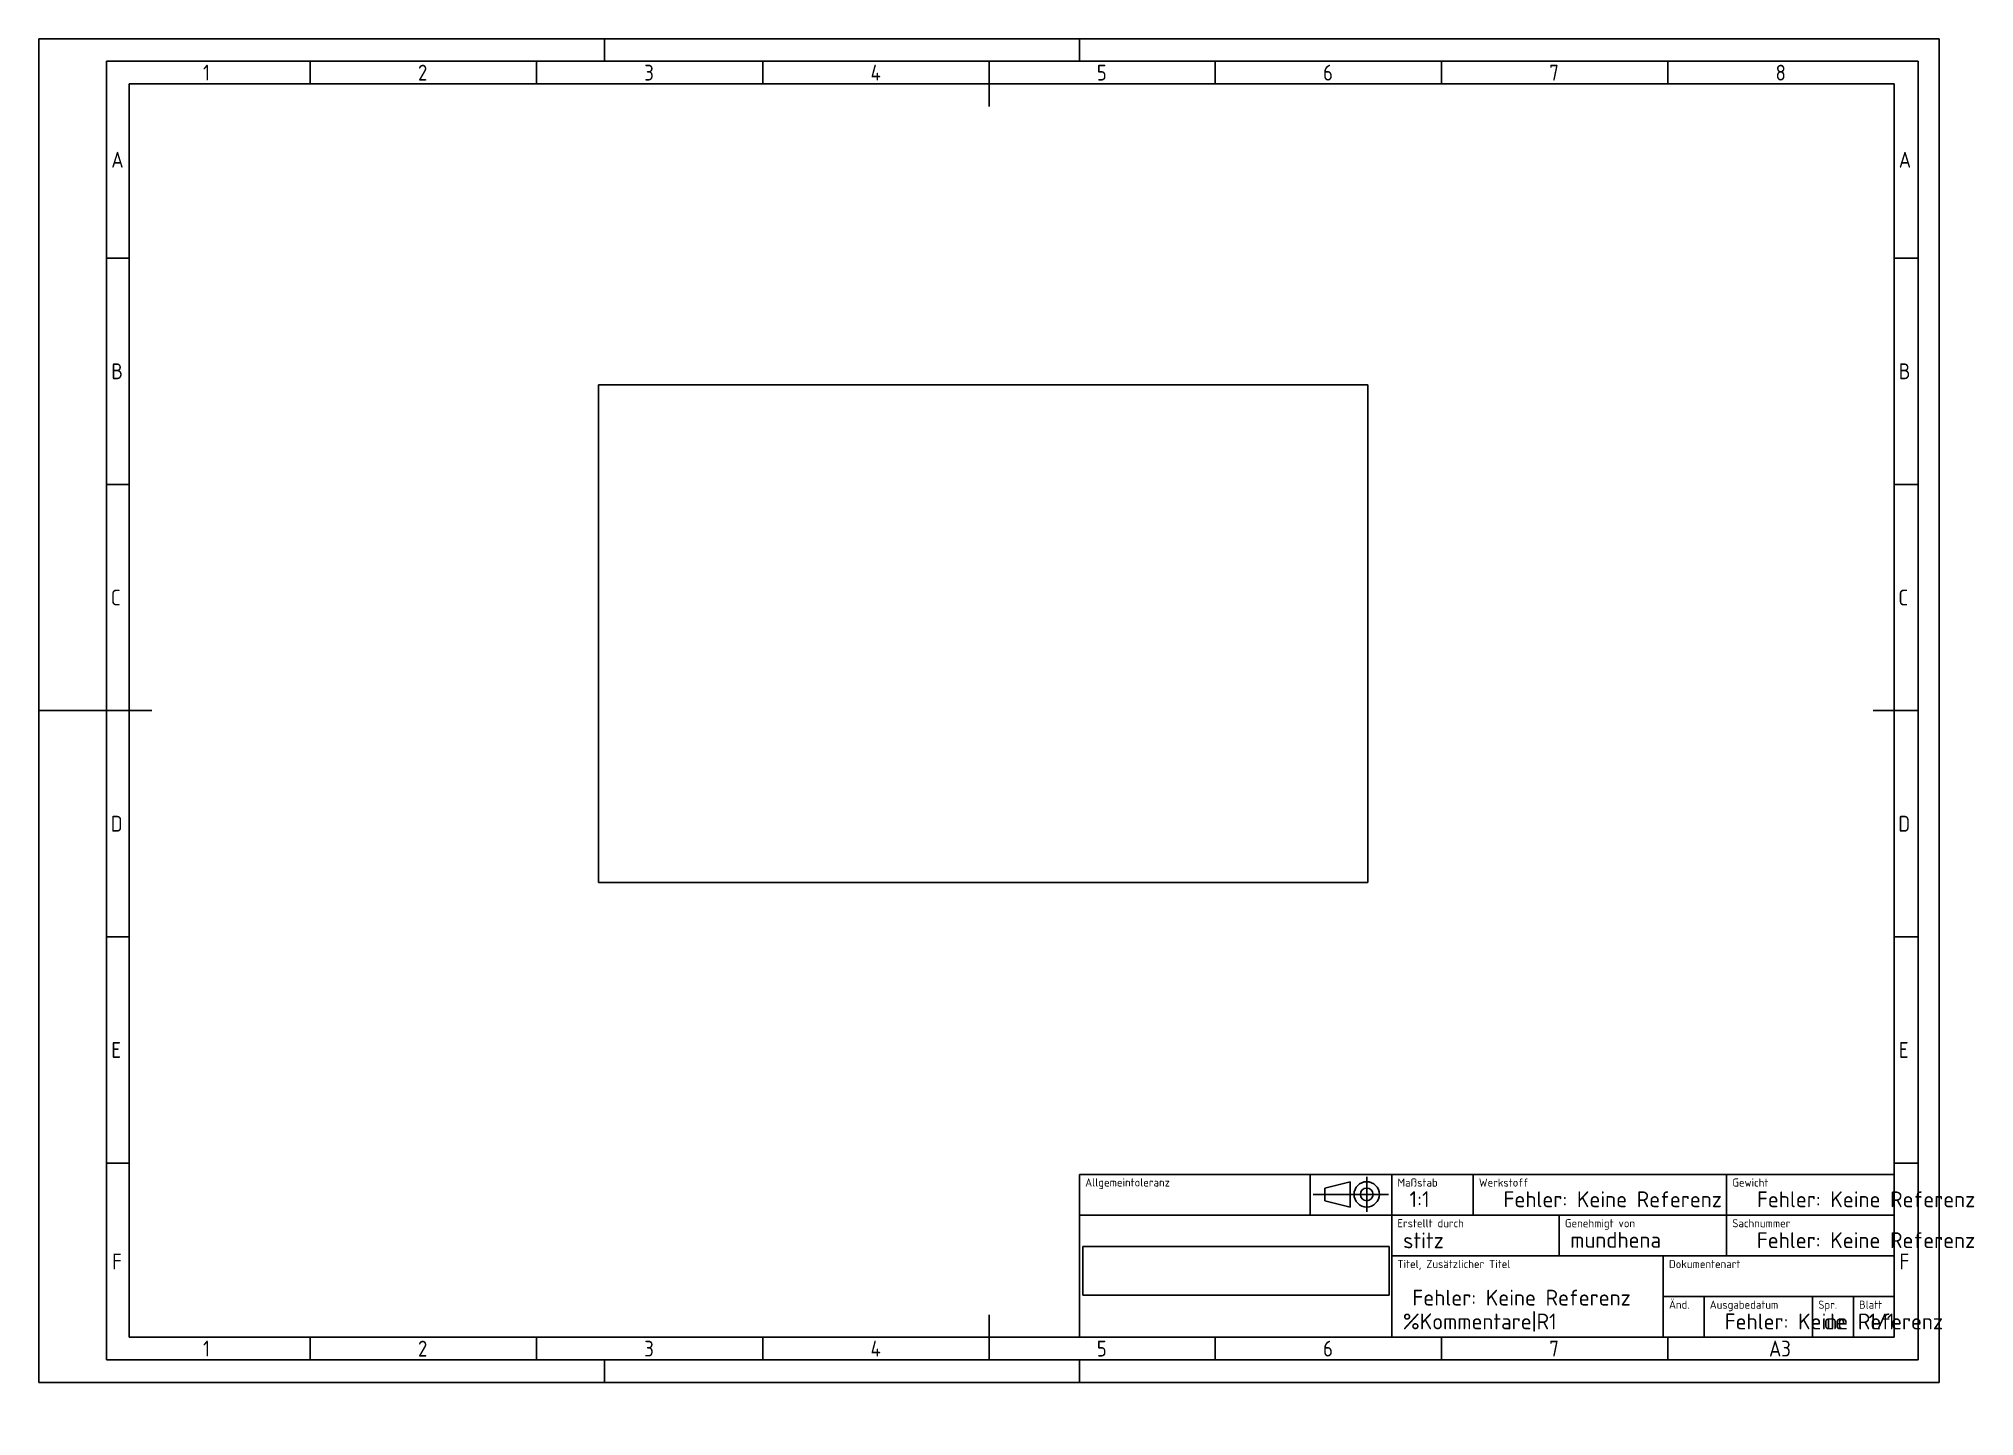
# Model space of a CAD drawing. Header units: millimetres. Extents: x 0 to 428, y -7 to 297.
import ezdxf
from ezdxf.entities.mleader import LeaderData, LeaderLine
from ezdxf.lldxf.tags import DXFTag
from ezdxf.math import Vec2, Vec3

# ---------------------------------------------------------------- set-up
doc = ezdxf.new("R2010")
doc.units = ezdxf.units.MM
for name, color, linetype in [('Default', 7, 'Continuous'), ('DIN-Vorlage', 7, 'Continuous'), ('Standard', 7, 'Continuous')]:
    doc.layers.add(name, color=color, linetype=linetype)
doc.styles.add('SEACAD_Solid_Edge_ISO', font='seiso.ttf', dxfattribs={"width": 0.9})
tags = doc.linetypes.add('CENTER2', pattern=[28.575, 19.05, -3.175, 3.175, -3.175]).pattern_tags.tags
tags[10:11] = [DXFTag(74, 4), DXFTag(75, 0), DXFTag(340, '0'), DXFTag(46, 0.0), DXFTag(50, 0.0), DXFTag(44, 0.0), DXFTag(45, 0.0)]
tags[8:9] = [DXFTag(74, 4), DXFTag(75, 0), DXFTag(340, '0'), DXFTag(46, 0.0), DXFTag(50, 0.0), DXFTag(44, 0.0), DXFTag(45, 0.0)]
tags[6:7] = [DXFTag(74, 4), DXFTag(75, 0), DXFTag(340, '0'), DXFTag(46, 0.0), DXFTag(50, 0.0), DXFTag(44, 0.0), DXFTag(45, 0.0)]
tags[4:5] = [DXFTag(74, 4), DXFTag(75, 0), DXFTag(340, '0'), DXFTag(46, 0.0), DXFTag(50, 0.0), DXFTag(44, 0.0), DXFTag(45, 0.0)]
picture_1 = doc.add_image_def('image1.jpg', size_in_pixel=(678, 107))

# ---------------------------------------------------------------- blocks, each defined once
blk = doc.blocks.new('Rahmen_A3-quer')
at = {"layer": 'DIN-Vorlage', "color": 7, "linetype": 'Continuous'}
for p, q in [((0, 0), (0, 297)), ((0, 297), (420, 297)), ((125, 297), (125, 292)), ((230, 297), (230, 292)), ((420, 297), (420, 0)), ((15, 5), (15, 292)), ((15, 292), (415.36, 292)), ((60, 292), (60, 287)), ((110, 292), (110, 287)), ((160, 292), (160, 287)), ((210, 292), (210, 282)), ((210, 292), (210, 287)), ((260, 292), (260, 287)), ((310, 292), (310, 287)), ((360, 292), (360, 287)), ((415.36, 292), (415.36, 5)), ((20, 10), (20, 287)), ((20, 287), (410, 287)), ((410, 287), (410, 10)), ((15, 248.5), (20, 248.5)), ((415.36, 248.5), (410, 248.5)), ((15, 198.5), (20, 198.5)), ((415.36, 198.5), (410, 198.5)), ((0, 148.5), (15, 148.5)), ((15, 148.5), (25, 148.5)), ((15, 148.5), (20, 148.5)), ((415.36, 148.5), (405.36, 148.5)), ((415.36, 148.5), (410, 148.5)), ((420, 148.5), (419.82, 148.5)), ((15, 98.5), (20, 98.5)), ((415.36, 98.5), (410, 98.5)), ((15, 48.5), (20, 48.5)), ((415.36, 48.5), (410, 48.5)), ((210, 5), (210, 15)), ((410, 10), (20, 10)), ((60, 5), (60, 10)), ((110, 5), (110, 10)), ((160, 5), (160, 10)), ((210, 5), (210, 10)), ((260, 5), (260, 10)), ((310, 5), (310, 10)), ((360, 5), (360, 10)), ((415.36, 5), (15, 5)), ((125, 0), (125, 5)), ((230, 0), (230, 5)), ((420, 0), (0, 0))]:
    blk.add_line(p, q, dxfattribs=at)
at = {"layer": 'DIN-Vorlage', "char_height": 3.5, "attachment_point": 4, "style": 'SEACAD_Solid_Edge_ISO'}
for s, insert, width in [('{\\fSolid Edge ISO|b0||i0||c0|p34;\\C7;\\H3.5;\\W0.9;1}', (36.32, 289.5), 1.4326), ('{\\fSolid Edge ISO|b0||i0||c0|p34;\\C7;\\H3.5;\\W0.9;2}', (83.82, 289.5), 2.1488), ('{\\fSolid Edge ISO|b0||i0||c0|p34;\\C7;\\H3.5;\\W0.9;3}', (133.82, 289.5), 1.7907), ('{\\fSolid Edge ISO|b0||i0||c0|p34;\\C7;\\H3.5;\\W0.9;4}', (183.82, 289.5), 2.0593), ('{\\fSolid Edge ISO|b0||i0||c0|p34;\\C7;\\H3.5;\\W0.9;5}', (233.82, 289.5), 1.9698), ('{\\fSolid Edge ISO|b0||i0||c0|p34;\\C7;\\H3.5;\\W0.9;6}', (283.82, 289.5), 2.0593), ('{\\fSolid Edge ISO|b0||i0||c0|p34;\\C7;\\H3.5;\\W0.9;7}', (333.82, 289.5), 2.2384), ('{\\fSolid Edge ISO|b0||i0||c0|p34;\\C7;\\H3.5;\\W0.9;8}', (383.82, 289.5), 2.2384), ('{\\fSolid Edge ISO|b0||i0||c0|p34;\\C7;\\H3.5;\\W0.9;A}', (16.05, 270.25), 1.9698), ('{\\fSolid Edge ISO|b0||i0||c0|p34;\\C7;\\H3.5;\\W0.9;A}', (411.05, 270.25), 1.9698), ('{\\fSolid Edge ISO|b0||i0||c0|p34;\\C7;\\H3.5;\\W0.9;B}', (16.05, 223.5), 1.9698), ('{\\fSolid Edge ISO|b0||i0||c0|p34;\\C7;\\H3.5;\\W0.9;B}', (411.05, 223.5), 1.9698), ('{\\fSolid Edge ISO|b0||i0||c0|p34;\\C7;\\H3.5;\\W0.9;C}', (15.94, 173.5), 1.8802), ('{\\fSolid Edge ISO|b0||i0||c0|p34;\\C7;\\H3.5;\\W0.9;C}', (410.94, 173.5), 1.8802), ('{\\fSolid Edge ISO|b0||i0||c0|p34;\\C7;\\H3.5;\\W0.9;D}', (15.94, 123.5), 2.0593), ('{\\fSolid Edge ISO|b0||i0||c0|p34;\\C7;\\H3.5;\\W0.9;D}', (410.94, 123.5), 2.0593), ('{\\fSolid Edge ISO|b0||i0||c0|p34;\\C7;\\H3.5;\\W0.9;E}', (16.05, 73.5), 1.8802), ('{\\fSolid Edge ISO|b0||i0||c0|p34;\\C7;\\H3.5;\\W0.9;E}', (411.05, 73.5), 1.8802), ('{\\fSolid Edge ISO|b0||i0||c0|p34;\\C7;\\H3.5;\\W0.9;F}', (16.21, 26.75), 1.8802), ('{\\fSolid Edge ISO|b0||i0||c0|p34;\\C7;\\H3.5;\\W0.9;F}', (411.21, 26.75), 1.8802), ('{\\fSolid Edge ISO|b0||i0||c0|p34;\\C7;\\H3.5;\\W0.9;1}', (36.32, 7.5), 1.4326), ('{\\fSolid Edge ISO|b0||i0||c0|p34;\\C7;\\H3.5;\\W0.9;2}', (83.82, 7.5), 2.1488), ('{\\fSolid Edge ISO|b0||i0||c0|p34;\\C7;\\H3.5;\\W0.9;3}', (133.82, 7.5), 1.7907), ('{\\fSolid Edge ISO|b0||i0||c0|p34;\\C7;\\H3.5;\\W0.9;4}', (183.82, 7.5), 2.0593), ('{\\fSolid Edge ISO|b0||i0||c0|p34;\\C7;\\H3.5;\\W0.9;5}', (233.82, 7.5), 1.9698), ('{\\fSolid Edge ISO|b0||i0||c0|p34;\\C7;\\H3.5;\\W0.9;6}', (283.82, 7.5), 2.0593), ('{\\fSolid Edge ISO|b0||i0||c0|p34;\\C7;\\H3.5;\\W0.9;7}', (333.82, 7.5), 2.2384), ('{\\fSolid Edge ISO|b0||i0||c0|p34;\\C7;\\H3.5;\\W0.9;A3}', (382.37, 7.5), 3.7605)]:
    blk.add_mtext(s, dxfattribs=dict(at, insert=insert, width=width))
blk = doc.blocks.new('_DOT')
at = {"color": 0}
blk.add_line((0, 0), (-1, 0), dxfattribs=at)
at = {"color": 0, "const_width": 0.333}
blk.add_lwpolyline([(-0.1665, 0, 1), (0.1665, 0, 1)], format="xyb", close=True, dxfattribs=at)
blk = doc.blocks.new('Projektionsmethode_Projektionsmethode_1')
at = {"layer": 'DIN-Vorlage', "color": 7, "linetype": 'CENTER2'}
for p, q in [((6, 0), (-14.78, 0)), ((0, 4.83), (0, -4.83))]:
    blk.add_line(p, q, dxfattribs=at)
at = {"layer": 'DIN-Vorlage', "color": 7, "linetype": 'Continuous'}
for p, q in [((-11.55, 1.75), (-4.55, 3.5)), ((-11.55, -1.75), (-11.55, 1.75)), ((-4.55, 3.5), (-4.55, -3.5)), ((-11.55, -1.75), (-4.55, -3.5))]:
    blk.add_line(p, q, dxfattribs=at)
for radius in [3.5, 1.75]:
    blk.add_circle((0, 0), radius, dxfattribs=at)
blk = doc.blocks.new('Schriftfeld')
at = {"layer": 'Default', "color": 7, "linetype": 'Continuous'}
for p, q in [((0, 36), (-180, 36)), ((-180, 36), (-180, 0)), ((-129, 36), (-129, 27)), ((-111, 36), (-111, 0)), ((-93, 36), (-93, 27)), ((-37, 36), (-37, 27)), ((0, 0), (0, 36)), ((0, 27), (-180, 27)), ((-74, 27), (-74, 18)), ((-37, 27), (-37, 18)), ((-111, 18), (-51, 18)), ((-51, 0), (-51, 18)), ((-51, 18), (0, 18)), ((-51, 9), (0, 9)), ((-42, 0), (-42, 9)), ((-18, 0), (-18, 9)), ((-9, 0), (-9, 9)), ((-180, 0), (0, 0))]:
    blk.add_line(p, q, dxfattribs=at)
at = {"layer": 'Default', "color": 7, "xscale": 0.8, "yscale": 0.8, "zscale": 0.8}
blk.add_blockref('Projektionsmethode_Projektionsmethode_1', (-116.54, 31.59), dxfattribs=at)
image = blk.add_image(picture_1, insert=(-179.29, 9.34), size_in_units=(67.74, 10.69))
at = {"layer": 'Default', "color": 7, "linetype": 'Continuous'}
ml = blk.add_multileader_mtext('Standard', dxfattribs=at)
ml.set_content('{\\pxsm0.9;\\fSolid Edge ISO|b0||i0||c0|p34;\\W1.;Allgemeintoleranz\\P}', color=256)
ml.set_leader_properties()
ml.set_arrow_properties(name='DOT')
ml.build(insert=Vec2(0, 0))
ml.multileader.update_dxf_attribs({"leader_type": 0, "dogleg_length": 0, "arrow_head_size": 1.8})
ctx = ml.context
ctx.base_point, ctx.char_height, ctx.arrow_head_size, ctx.landing_gap_size = Vec3(-180.75, 33.98), 1.8, 1.8, 0.63
ctx.mtext.insert = Vec3(-178.75, 35.12)
ml = blk.add_multileader_mtext('Standard', dxfattribs=at)
ml.set_content('{\\pxsm0.9;\\fSolid Edge ISO|b0||i0||c0|p34;\\W1.;Maßstab\\P}', color=256)
ml.set_leader_properties()
ml.set_arrow_properties(name='DOT')
ml.build(insert=Vec2(0, 0))
ml.multileader.update_dxf_attribs({"leader_type": 0, "dogleg_length": 0, "arrow_head_size": 1.8})
ctx = ml.context
ctx.base_point, ctx.char_height, ctx.arrow_head_size, ctx.landing_gap_size = Vec3(-111.74, 34.17), 1.8, 1.8, 0.63
ctx.mtext.insert = Vec3(-109.74, 35.1)
ml = blk.add_multileader_mtext('Standard', dxfattribs=at)
ml.set_content('{\\pxsm0.9;\\fSolid Edge ISO|b0||i0||c0|p34;\\W1.;Werkstoff\\P}', color=256)
ml.set_leader_properties()
ml.set_arrow_properties(name='DOT')
ml.build(insert=Vec2(0, 0))
ml.multileader.update_dxf_attribs({"leader_type": 0, "dogleg_length": 0, "arrow_head_size": 1.8})
ctx = ml.context
ctx.base_point, ctx.char_height, ctx.arrow_head_size, ctx.landing_gap_size = Vec3(-93.74, 34.19), 1.8, 1.8, 0.63
ctx.mtext.insert = Vec3(-91.74, 35.1)
ml = blk.add_multileader_mtext('Standard', dxfattribs=at)
ml.set_content('{\\pxsm0.9;\\fSolid Edge ISO|b0||i0||c0|p34;\\W1.;Gewicht\\P}', color=256)
ml.set_leader_properties()
ml.set_arrow_properties(name='DOT')
ml.build(insert=Vec2(0, 0))
ml.multileader.update_dxf_attribs({"leader_type": 0, "dogleg_length": 0, "arrow_head_size": 1.8})
ctx = ml.context
ctx.base_point, ctx.char_height, ctx.arrow_head_size, ctx.landing_gap_size = Vec3(-37.74, 34.2), 1.8, 1.8, 0.63
ctx.mtext.insert = Vec3(-35.74, 35.1)
ml = blk.add_multileader_mtext('Standard', dxfattribs=at)
ml.set_content('{\\pxsm0.9;\\fSolid Edge ISO|b0||i0||c0|p34;\\W1.;1:1\\P}', color=256)
ml.set_leader_properties()
ml.set_arrow_properties(name='DOT')
ml.build(insert=Vec2(0, 0))
ml.multileader.update_dxf_attribs({"leader_type": 0, "dogleg_length": 0, "arrow_head_size": 3.5})
ctx = ml.context
ctx.base_point, ctx.char_height, ctx.arrow_head_size, ctx.landing_gap_size = Vec3(-109.07, 30.54), 3.5, 3.5, 1.23
ctx.mtext.insert = Vec3(-107.07, 32.29)
ml = blk.add_multileader_mtext('Standard', dxfattribs=at)
ml.set_content('{\\pxsm0.9;\\fSolid Edge ISO|b0||i0||c0|p34;\\W1.;  Fehler: Keine Referenz\\P}', color=256)
ml.set_leader_properties()
ml.set_arrow_properties(name='DOT')
ml.build(insert=Vec2(0, 0))
ml.multileader.update_dxf_attribs({"leader_type": 0, "dogleg_length": 0, "arrow_head_size": 3.5})
ctx = ml.context
ctx.base_point, ctx.char_height, ctx.arrow_head_size, ctx.landing_gap_size = Vec3(-92.55, 30.5), 3.5, 3.5, 1.23
ctx.mtext.insert = Vec3(-90.55, 32.25)
ml = blk.add_multileader_mtext('Standard', dxfattribs=at)
ml.set_content('{\\pxsm0.9;\\fSolid Edge ISO|b0||i0||c0|p34;\\W1.;  Fehler: Keine Referenz\\P}', color=256)
ml.set_leader_properties()
ml.set_arrow_properties(name='DOT')
ml.build(insert=Vec2(0, 0))
ml.multileader.update_dxf_attribs({"leader_type": 0, "dogleg_length": 0, "arrow_head_size": 3.5})
ctx = ml.context
ctx.base_point, ctx.char_height, ctx.arrow_head_size, ctx.landing_gap_size = Vec3(-36.55, 30.49), 3.5, 3.5, 1.23
ctx.mtext.insert = Vec3(-34.55, 32.24)
ml = blk.add_multileader_mtext('Standard', dxfattribs=at)
ml.set_content('{\\pxsm0.9;\\fSolid Edge ISO|b0||i0||c0|p34;\\W1.;Erstellt durch\\P}', color=256)
ml.set_leader_properties()
ml.set_arrow_properties(name='DOT')
ml.build(insert=Vec2(0, 0))
ml.multileader.update_dxf_attribs({"leader_type": 0, "dogleg_length": 0, "arrow_head_size": 1.8})
ctx = ml.context
ctx.base_point, ctx.char_height, ctx.arrow_head_size, ctx.landing_gap_size = Vec3(-111.74, 25.21), 1.8, 1.8, 0.63
ctx.mtext.insert = Vec3(-109.74, 26.11)
ml = blk.add_multileader_mtext('Standard', dxfattribs=at)
ml.set_content('{\\pxsm0.9;\\fSolid Edge ISO|b0||i0||c0|p34;\\W1.;Genehmigt von\\P}', color=256)
ml.set_leader_properties()
ml.set_arrow_properties(name='DOT')
ml.build(insert=Vec2(0, 0))
ml.multileader.update_dxf_attribs({"leader_type": 0, "dogleg_length": 0, "arrow_head_size": 1.8})
ctx = ml.context
ctx.base_point, ctx.char_height, ctx.arrow_head_size, ctx.landing_gap_size = Vec3(-74.74, 24.97), 1.8, 1.8, 0.63
ctx.mtext.insert = Vec3(-72.74, 26.11)
ml = blk.add_multileader_mtext('Standard', dxfattribs=at)
ml.set_content('{\\pxsm0.9;\\fSolid Edge ISO|b0||i0||c0|p34;\\W1.;Sachnummer\\P}', color=256)
ml.set_leader_properties()
ml.set_arrow_properties(name='DOT')
ml.build(insert=Vec2(0, 0))
ml.multileader.update_dxf_attribs({"leader_type": 0, "dogleg_length": 0, "arrow_head_size": 1.8})
ctx = ml.context
ctx.base_point, ctx.char_height, ctx.arrow_head_size, ctx.landing_gap_size = Vec3(-37.75, 25.2), 1.8, 1.8, 0.63
ctx.mtext.insert = Vec3(-35.75, 26.11)
ml = blk.add_multileader_mtext('Standard', dxfattribs=at)
ml.set_content('{\\pxsm0.9;\\fSolid Edge ISO|b0||i0||c0|p34;\\W1.;stitz\\P}', color=256)
ml.set_leader_properties()
ml.set_arrow_properties(name='DOT')
ml.build(insert=Vec2(0, 0))
ml.multileader.update_dxf_attribs({"leader_type": 0, "dogleg_length": 0, "arrow_head_size": 3.5})
ctx = ml.context
ctx.base_point, ctx.char_height, ctx.arrow_head_size, ctx.landing_gap_size = Vec3(-110.49, 21.41), 3.5, 3.5, 1.23
ctx.mtext.insert = Vec3(-108.49, 23.17)
ml = blk.add_multileader_mtext('Standard', dxfattribs=at)
ml.set_content('{\\pxsm0.9;\\fSolid Edge ISO|b0||i0||c0|p34;\\W1.;mundhena\\P}', color=256)
ml.set_leader_properties()
ml.set_arrow_properties(name='DOT')
ml.build(insert=Vec2(0, 0))
ml.multileader.update_dxf_attribs({"leader_type": 0, "dogleg_length": 0, "arrow_head_size": 3.5})
ctx = ml.context
ctx.base_point, ctx.char_height, ctx.arrow_head_size, ctx.landing_gap_size = Vec3(-73.56, 21.52), 3.5, 3.5, 1.23
ctx.mtext.insert = Vec3(-71.56, 23.28)
ml = blk.add_multileader_mtext('Standard', dxfattribs=at)
ml.set_content('{\\pxsm0.9;\\fSolid Edge ISO|b0||i0||c0|p34;\\W1.;  Fehler: Keine Referenz\\P}', color=256)
ml.set_leader_properties()
ml.set_arrow_properties(name='DOT')
ml.build(insert=Vec2(0, 0))
ml.multileader.update_dxf_attribs({"leader_type": 0, "dogleg_length": 0, "arrow_head_size": 3.5})
ctx = ml.context
ctx.base_point, ctx.char_height, ctx.arrow_head_size, ctx.landing_gap_size = Vec3(-36.57, 21.46), 3.5, 3.5, 1.23
ctx.mtext.insert = Vec3(-34.57, 23.21)
ml = blk.add_multileader_mtext('Standard', dxfattribs=at)
ml.set_content('{\\pxsm0.9;\\fSolid Edge ISO|b0||i0||c0|p34;\\W1.;Titel, Zusätzlicher Titel\\P}', color=256)
ml.set_leader_properties()
ml.set_arrow_properties(name='DOT')
ml.build(insert=Vec2(0, 0))
ml.multileader.update_dxf_attribs({"leader_type": 0, "dogleg_length": 0, "arrow_head_size": 1.8})
ctx = ml.context
ctx.base_point, ctx.char_height, ctx.arrow_head_size, ctx.landing_gap_size = Vec3(-111.74, 16.07), 1.8, 1.8, 0.63
ctx.mtext.insert = Vec3(-109.74, 17.11)
ml = blk.add_multileader_mtext('Standard', dxfattribs=at)
ml.set_content('{\\pxsm0.9;\\fSolid Edge ISO|b0||i0||c0|p34;\\W1.;Dokumentenart\\P}', color=256)
ml.set_leader_properties()
ml.set_arrow_properties(name='DOT')
ml.build(insert=Vec2(0, 0))
ml.multileader.update_dxf_attribs({"leader_type": 0, "dogleg_length": 0, "arrow_head_size": 1.8})
ctx = ml.context
ctx.base_point, ctx.char_height, ctx.arrow_head_size, ctx.landing_gap_size = Vec3(-51.74, 16.2), 1.8, 1.8, 0.63
ctx.mtext.insert = Vec3(-49.74, 17.1)
ml = blk.add_multileader_mtext('Standard', dxfattribs=at)
ml.set_content('{\\pxsm0.9;\\fSolid Edge ISO|b0||i0||c0|p34;\\W1.; \\P}', color=256)
ml.set_leader_properties()
ml.set_arrow_properties(name='DOT')
ml.build(insert=Vec2(0, 0))
ml.multileader.update_dxf_attribs({"leader_type": 0, "dogleg_length": 0, "arrow_head_size": 3.5})
ctx = ml.context
ctx.base_point, ctx.char_height, ctx.arrow_head_size, ctx.landing_gap_size = Vec3(-50.6, 12.49), 3.5, 3.5, 1.23
ctx.mtext.insert = Vec3(-48.6, 14.24)
ml = blk.add_multileader_mtext('Standard', dxfattribs=at)
ml.set_content('{\\pxsm0.9;\\fSolid Edge ISO|b0||i0||c0|p34;\\W1.; Fehler: Keine Referenz\\P%{Kommentare|R1}}', color=256)
ml.set_leader_properties()
ml.set_arrow_properties(name='DOT')
ml.build(insert=Vec2(0, 0))
ml.multileader.update_dxf_attribs({"leader_type": 0, "dogleg_length": 0, "arrow_head_size": 3.5})
ctx = ml.context
ctx.base_point, ctx.char_height, ctx.arrow_head_size, ctx.landing_gap_size = Vec3(-110.56, 8.75), 3.5, 3.5, 1.23
ctx.mtext.insert = Vec3(-108.56, 10.51)
ml = blk.add_multileader_mtext('Standard', dxfattribs=at)
ml.set_content('{\\pxsm0.9;\\fSolid Edge ISO|b0||i0||c0|p34;\\W1.;Änd.\\P}', color=256)
ml.set_leader_properties()
ml.set_arrow_properties(name='DOT')
ml.build(insert=Vec2(0, 0))
ml.multileader.update_dxf_attribs({"leader_type": 0, "dogleg_length": 0, "arrow_head_size": 1.8})
ctx = ml.context
ctx.base_point, ctx.char_height, ctx.arrow_head_size, ctx.landing_gap_size = Vec3(-51.74, 7.22), 1.8, 1.8, 0.63
ctx.mtext.insert = Vec3(-49.74, 8.13)
ml = blk.add_multileader_mtext('Standard', dxfattribs=at)
ml.set_content('{\\pxsm0.9;\\fSolid Edge ISO|b0||i0||c0|p34;\\W1.;Ausgabedatum\\P}', color=256)
ml.set_leader_properties()
ml.set_arrow_properties(name='DOT')
ml.build(insert=Vec2(0, 0))
ml.multileader.update_dxf_attribs({"leader_type": 0, "dogleg_length": 0, "arrow_head_size": 1.8})
ctx = ml.context
ctx.base_point, ctx.char_height, ctx.arrow_head_size, ctx.landing_gap_size = Vec3(-42.74, 6.97), 1.8, 1.8, 0.63
ctx.mtext.insert = Vec3(-40.74, 8.11)
ml = blk.add_multileader_mtext('Standard', dxfattribs=at)
ml.set_content('{\\pxsm0.9;\\fSolid Edge ISO|b0||i0||c0|p34;\\W1.; Fehler: Keine Referenz\\P}', color=256)
ml.set_leader_properties()
ml.set_arrow_properties(name='DOT')
ml.build(insert=Vec2(0, 0))
ml.multileader.update_dxf_attribs({"leader_type": 0, "dogleg_length": 0, "arrow_head_size": 3.5})
ctx = ml.context
ctx.base_point, ctx.char_height, ctx.arrow_head_size, ctx.landing_gap_size = Vec3(-41.55, 3.49), 3.5, 3.5, 1.23
ctx.mtext.insert = Vec3(-39.55, 5.25)
ml = blk.add_multileader_mtext('Standard', dxfattribs=at)
ml.set_content('{\\pxsm0.9;\\fSolid Edge ISO|b0||i0||c0|p34;\\W1.;Spr.\\P}', color=256)
ml.set_leader_properties()
ml.set_arrow_properties(name='DOT')
ml.build(insert=Vec2(0, 0))
ml.multileader.update_dxf_attribs({"leader_type": 0, "dogleg_length": 0, "arrow_head_size": 1.8})
ctx = ml.context
ctx.base_point, ctx.char_height, ctx.arrow_head_size, ctx.landing_gap_size = Vec3(-18.75, 6.96), 1.8, 1.8, 0.63
ctx.mtext.insert = Vec3(-16.75, 8.1)
ml = blk.add_multileader_mtext('Standard', dxfattribs=at)
ml.set_content('{\\pxsm0.9;\\fSolid Edge ISO|b0||i0||c0|p34;\\W1.;de\\P}', color=256)
ml.set_leader_properties()
ml.set_arrow_properties(name='DOT')
ml.build(insert=Vec2(0, 0))
ml.multileader.update_dxf_attribs({"leader_type": 0, "dogleg_length": 0, "arrow_head_size": 3.5})
ctx = ml.context
ctx.base_point, ctx.char_height, ctx.arrow_head_size, ctx.landing_gap_size = Vec3(-17.55, 3.49), 3.5, 3.5, 1.23
ctx.mtext.insert = Vec3(-15.55, 5.24)
ml = blk.add_multileader_mtext('Standard', dxfattribs=at)
ml.set_content('{\\pxsm0.9;\\fSolid Edge ISO|b0||i0||c0|p34;\\W1.;Blatt\\P}', color=256)
ml.set_leader_properties()
ml.set_arrow_properties(name='DOT')
ml.build(insert=Vec2(0, 0))
ml.multileader.update_dxf_attribs({"leader_type": 0, "dogleg_length": 0, "arrow_head_size": 1.8})
ctx = ml.context
ctx.base_point, ctx.char_height, ctx.arrow_head_size, ctx.landing_gap_size = Vec3(-9.74, 7.2), 1.8, 1.8, 0.63
ctx.mtext.insert = Vec3(-7.74, 8.1)
ml = blk.add_multileader_mtext('Standard', dxfattribs=at)
ml.set_content('{\\pxsm0.9;\\fSolid Edge ISO|b0||i0||c0|p34;\\W1.;1/1\\P}', color=256)
ml.set_leader_properties()
ml.set_arrow_properties(name='DOT')
ml.build(insert=Vec2(0, 0))
ml.multileader.update_dxf_attribs({"leader_type": 0, "dogleg_length": 0, "arrow_head_size": 3.5})
ctx = ml.context
ctx.base_point, ctx.char_height, ctx.arrow_head_size, ctx.landing_gap_size = Vec3(-7.62, 3.49), 3.5, 3.5, 1.23
ctx.mtext.insert = Vec3(-5.62, 5.25)

msp = doc.modelspace()

# ---------------------------------------------------------------- linework, layer by layer
at = {"layer": 'Standard', "color": 7, "linetype": 'Continuous'}
for p, q in [((293.71, 220.52), (123.71, 220.52)), ((123.71, 220.52), (123.71, 110.52)), ((293.71, 110.52), (293.71, 220.52)), ((123.71, 110.52), (293.71, 110.52))]:
    msp.add_line(p, q, dxfattribs=at)

# ---------------------------------------------------------------- block references
at = {"layer": 'Default', "color": 7}
for name, p in [('Rahmen_A3-quer', (0, 0)), ('Schriftfeld', (410, 10))]:
    msp.add_blockref(name, p, dxfattribs=at)

doc.saveas('drawing.dxf')
